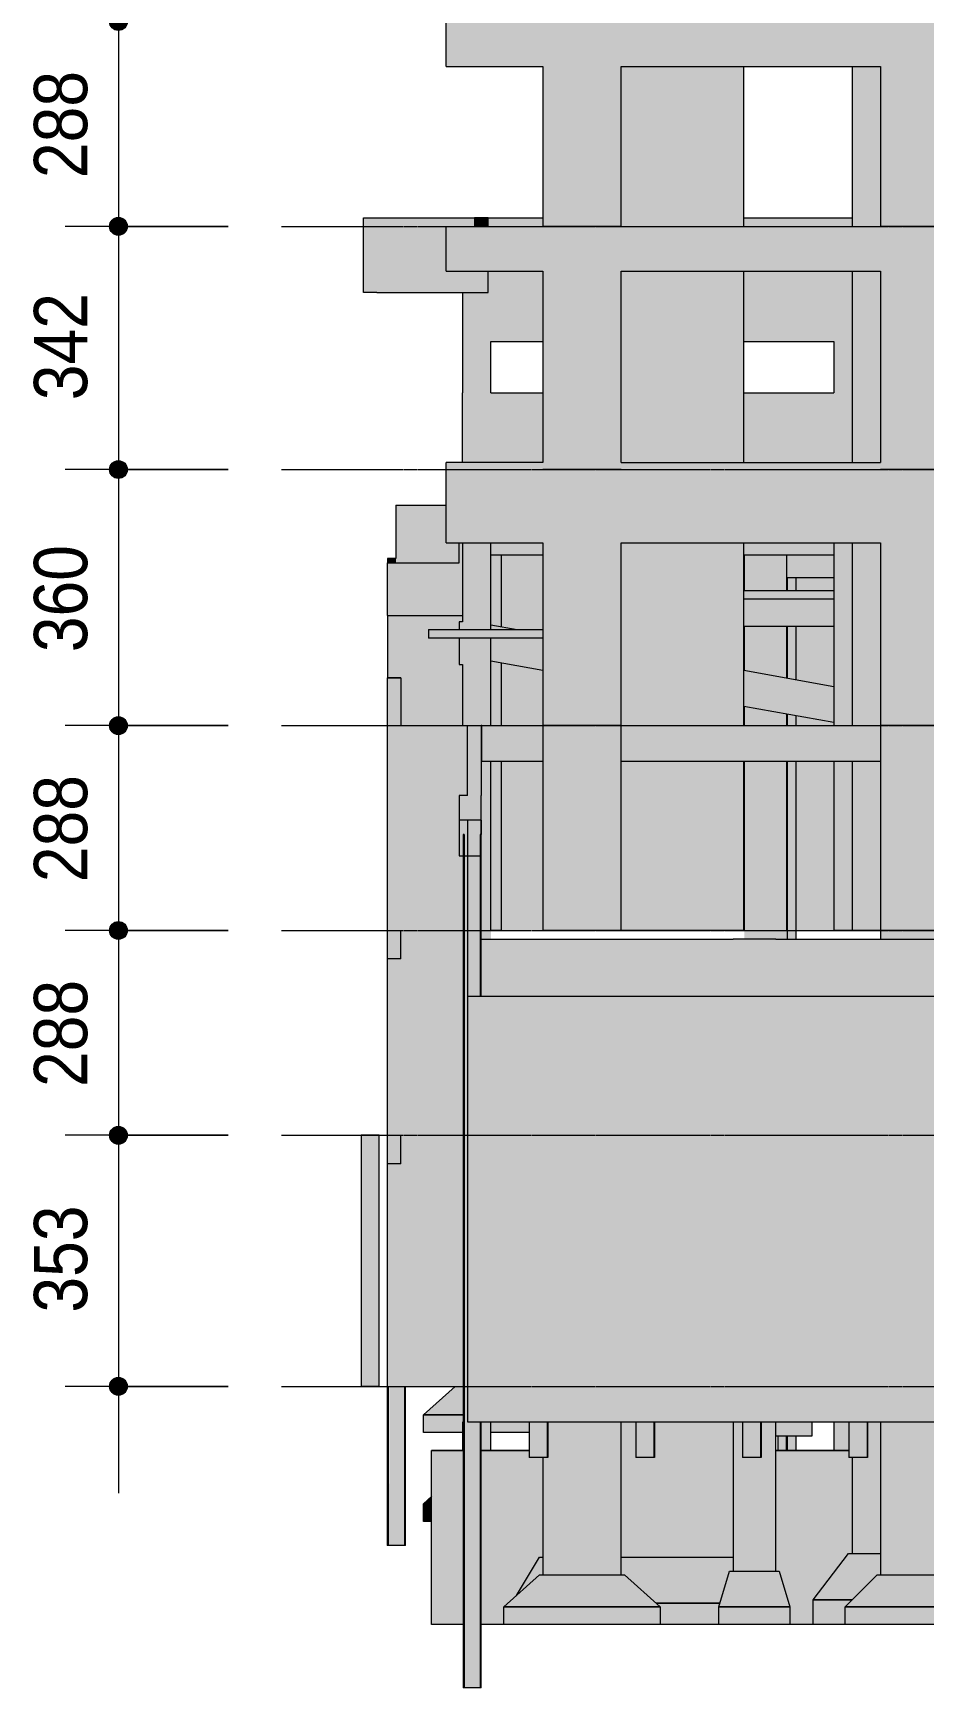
# Model space of a CAD drawing. Header units: centimetres. Extents: x -1968 to 25888, y -1244 to 84208.
# Drawn here: x 12462 to 13715, y 73200 to 75527 of the extents above; entities that cross this region are included whole.
import ezdxf

# ---------------------------------------------------------------- set-up
doc = ezdxf.new("R2010")
doc.units = ezdxf.units.CM
doc.linetypes.add('Centro', pattern=[3.175, 0.635, -0.47625, 1.5875, -0.47625])
for name, color, linetype, lineweight in [('A-ANNO-DIMS', 7, 'Continuous', 9), ('A-ANNO-DIMS-500', 7, 'Continuous', 9), ('A-FLOR', 7, 'Continuous', 18), ('A-FLOR-LEVL', 7, 'Continuous', 9), ('A-WALL', 7, 'Continuous', 9), ('S-BEAM', 7, 'Continuous', 18), ('S-COLS', 7, 'Continuous', 18), ('S-FNDN', 7, 'Continuous', 9)]:
    doc.layers.add(name, color=color, linetype=linetype, lineweight=lineweight)
doc.styles.add('Fira Sans_4', font='', dxfattribs={"width": 0.9, "height": 75})
doc.styles.get('Fira Sans_4').set_extended_font_data('Fira Sans')
doc.dimstyles.new('PED_R80_1_5mm_ACIMA_As_ESQ__R00_7', dxfattribs={"dimscale": 30.48, "dimtxt": 102.298456, "dimasz": 3.28084, "dimexe": 2.46063, "dimexo": 2.46063, "dimgap": 0.492126, "dimtad": 1, "dimdec": 1, "dimrnd": 0.5, "dimdsep": 46, "dimtxsty": 'Fira Sans_4', "dimblk1": 'DOTSMALL', "dimblk2": 'DOTSMALL', "dimsah": 1, "dimcen": 0.09, "dimdle": 4.92126, "dimazin": 0, "dimtfac": 1, "dimtdec": 4, "dimtix": 1, "dimtmove": 0, "dimatfit": 3, "dimfxl": 1, "dimtvp": 1, "dimtolj": 1, "dimtzin": 0, "dimarcsym": 2})

# ---------------------------------------------------------------- blocks, each defined once
blk = doc.blocks.new('PED_SAPATA_RET_R00_2019 - 230 150 130 50 70 25-3038521-CT103 - CORTE ESQ_ TIPO')
at = {"layer": 'S-FNDN', "true_color": 0xc0c0c0}
for points in [[(-1312.7, 73459), (-1312.7, 73469.4), (-1324.3, 73459)], [(-1312.7, 73434), (-1312.7, 73459), (-1324.3, 73459), (-1324.3, 73434)]]:
    blk.add_hatch(color=9, dxfattribs=at).paths.add_polyline_path(points, flags=0)
at = {"layer": 'S-FNDN'}
for p, q in [((-1324.3, 73459), (-1312.7, 73469.4)), ((-1312.7, 73459), (-1324.3, 73459)), ((-1324.3, 73459), (-1312.7, 73459)), ((-1324.3, 73434), (-1324.3, 73459)), ((-1312.7, 73434), (-1324.3, 73434))]:
    blk.add_line(p, q, dxfattribs=at)
blk = doc.blocks.new('Estaca W Gerdau - W250X73-3554955-CT103 - CORTE ESQ_ TIPO')
at = {"layer": 'S-FNDN', "true_color": 0xacb7d2}
for points in [[(-1267.2, 73200), (-1267.2, 74400), (-1268.6, 74400), (-1268.6, 73200)], [(-1267, 73200), (-1265.9, 73200), (-1265.9, 74370), (-1267.2, 74370), (-1267.2, 73200)], [(-1265.9, 73200), (-1245.9, 73200), (-1245.9, 73574), (-1262.3, 73574), (-1262.3, 74370), (-1265.9, 74370), (-1265.9, 73289)], [(-1244.8, 73200), (-1244.7, 73200), (-1245, 73574), (-1245.9, 73574), (-1245.9, 73200), (-1245.3, 73200)]]:
    blk.add_hatch(color=9, dxfattribs=at).paths.add_polyline_path(points, flags=0)
h = blk.add_hatch(color=9, dxfattribs=at)
h.paths.add_polyline_path([(-1244.7, 73200), (-1243.2, 73200), (-1243.2, 73574), (-1244.7, 73574), (-1244.7, 73289)], flags=0)
h.paths.add_polyline_path([(-1243.2, 74172), (-1243.3, 74400), (-1244.7, 74400), (-1244.7, 74172), (-1243.3, 74172)], flags=0)
at = {"layer": 'S-FNDN'}
for p, q in [((-1268.6, 74400), (-1268.6, 73200)), ((-1267.2, 74400), (-1268.6, 74400)), ((-1267.2, 74400), (-1267.2, 73200)), ((-1244.7, 74400), (-1244.7, 74172)), ((-1243.2, 74400), (-1244.7, 74400)), ((-1243.2, 74172), (-1243.2, 74400)), ((-1244.7, 73574), (-1244.7, 73200)), ((-1243.2, 73200), (-1243.2, 73574)), ((-1267.2, 73200), (-1268.6, 73200)), ((-1265.9, 73200), (-1267.2, 73200)), ((-1245.9, 73200), (-1265.9, 73200)), ((-1244.7, 73200), (-1245.9, 73200)), ((-1243.2, 73200), (-1244.7, 73200))]:
    blk.add_line(p, q, dxfattribs=at)
blk = doc.blocks.new('Estaca W Gerdau - W250X73-3889854-CT103 - CORTE ESQ_ TIPO')
at = {"layer": 'S-FNDN', "true_color": 0xacb7d2}
for points in [[(-1375.1, 73400), (-1373.7, 73400), (-1373.7, 73624), (-1374.7, 73624), (-1375.1, 73615.4)], [(-1373.5, 73400), (-1372.4, 73400), (-1372.6, 73624), (-1373.7, 73624), (-1373.7, 73400)], [(-1372.4, 73400), (-1352.4, 73400), (-1352.4, 73624), (-1372.4, 73624)], [(-1352.4, 73400), (-1351.1, 73400), (-1351.4, 73624), (-1352.4, 73624)], [(-1349.7, 73400), (-1349.7, 73624), (-1351.1, 73624), (-1351.1, 73400)]]:
    blk.add_hatch(color=9, dxfattribs=at).paths.add_polyline_path(points, flags=0)
at = {"layer": 'S-FNDN'}
for p, q in [((-1375.1, 74426), (-1375.1, 73400)), ((-1373.7, 73624), (-1373.7, 73400)), ((-1351.1, 73624), (-1351.1, 73400)), ((-1349.7, 73400), (-1349.7, 73624)), ((-1373.7, 73400), (-1375.1, 73400)), ((-1372.4, 73400), (-1373.7, 73400)), ((-1352.4, 73400), (-1372.4, 73400)), ((-1351.1, 73400), (-1352.4, 73400)), ((-1349.7, 73400), (-1351.1, 73400))]:
    blk.add_line(p, q, dxfattribs=at)
blk = doc.blocks.new('Estaca W Gerdau - W250X73-3893006-CT103 - CORTE ESQ_ TIPO')
at = {"layer": 'S-FNDN', "true_color": 0xacb7d2}
h = blk.add_hatch(color=9, dxfattribs=at)
h.paths.add_polyline_path([(-800.6, 73534), (-800.6, 73554), (-826, 73554), (-826, 73534)], flags=0)
h.paths.add_polyline_path([(-800.6, 74253), (-800.6, 74503), (-813.1, 74503), (-813.1, 74253)], flags=0)
h.paths.add_polyline_path([(-800.6, 74553), (-800.6, 74567), (-813.1, 74569.2), (-813.1, 74553)], flags=0)
h.paths.add_polyline_path([(-800.6, 74617.8), (-800.6, 74693), (-813.1, 74693), (-813.1, 74620)], flags=0)
h.paths.add_polyline_path([(-800.6, 74743), (-800.6, 74761), (-813.1, 74761), (-813.1, 74743), (-800.6, 74743)], flags=0)
at = {"layer": 'S-FNDN'}
for p, q in [((-812.9, 74761), (-812.9, 74743)), ((-800.6, 74761), (-800.6, 74743)), ((-812.9, 74693), (-812.9, 74620)), ((-800.6, 74693), (-800.6, 74617.8)), ((-812.9, 74569.2), (-812.9, 74553)), ((-800.6, 74567), (-800.6, 74553)), ((-812.9, 74503), (-812.9, 74253)), ((-800.6, 74503), (-800.6, 74253)), ((-826, 73554), (-826, 73533.9)), ((-813.7, 73533.9), (-813.7, 73554)), ((-812.9, 73554), (-812.9, 73533.9)), ((-800.6, 73554), (-800.6, 73533.9))]:
    blk.add_line(p, q, dxfattribs=at)
blk = doc.blocks.new('Estaca W Gerdau - W250X73-V12-CT103 - CORTE ESQ_ TIPO')
at = {"layer": 'S-FNDN', "true_color": 0xacb7d2}
for points in [[(-100.8, 73524), (-100.8, 73574), (-126.2, 73574), (-126.2, 73524)], [(-100.8, 73524), (-99.9, 73524), (-99.9, 73574), (-100.8, 73574), (-100.8, 73564)], [(-100.8, 73524), (-100.8, 73524), (-100.8, 73564)], [(-99.9, 73524), (-99.9, 73524), (-99.9, 73564)]]:
    blk.add_hatch(color=9, dxfattribs=at).paths.add_polyline_path(points, flags=0)
at = {"layer": 'S-FNDN'}
for p, q in [((-126.2, 73574), (-126.2, 73524)), ((-100.8, 73574), (-100.8, 73524)), ((-100.8, 73574), (-100.8, 73524)), ((-99.9, 73574), (-99.9, 73524)), ((-99.9, 73524), (-99.9, 73574)), ((-100.8, 73524), (-126.2, 73524)), ((-99.9, 73524), (-100.8, 73524)), ((-100.8, 73524), (-100.8, 73524)), ((-99.9, 73524), (-99.9, 73524))]:
    blk.add_line(p, q, dxfattribs=at)
blk = doc.blocks.new('Estaca W Gerdau - W250X73-V15-CT103 - CORTE ESQ_ TIPO')
at = {"layer": 'S-FNDN', "true_color": 0xacb7d2}
for points in [[(-875.7, 73524), (-850.3, 73524), (-850.3, 73574), (-875.7, 73574), (-875.7, 73533.9)], [(-849.4, 73524), (-849.4, 73574), (-850.3, 73574), (-850.3, 73524)], [(-849.4, 73524), (-849.4, 73524), (-849.4, 73533.9)]]:
    blk.add_hatch(color=9, dxfattribs=at).paths.add_polyline_path(points, flags=0)
at = {"layer": 'S-FNDN'}
for p, q in [((-875.7, 73574), (-875.7, 73524)), ((-850.3, 73574), (-850.3, 73524)), ((-850.3, 73574), (-850.3, 73524)), ((-849.4, 73574), (-849.4, 73524)), ((-849.4, 73524), (-849.4, 73574)), ((-850.3, 73524), (-875.7, 73524)), ((-849.4, 73524), (-850.3, 73524)), ((-850.3, 73524), (-850.3, 73524)), ((-849.4, 73524), (-849.4, 73524))]:
    blk.add_line(p, q, dxfattribs=at)
blk = doc.blocks.new('DIMBLOCK443-CT103 - CORTE ESQ_ TIPO')
at = {"layer": 'A-ANNO-DIMS-500', "true_color": 0x000032}
h = blk.add_hatch(color=178, dxfattribs=at)
edge = h.paths.add_edge_path(flags=0)
edge.add_arc((12582.5, 75543), 12.5, 0, 360)
h = blk.add_hatch(color=178, dxfattribs=at)
edge = h.paths.add_edge_path(flags=0)
edge.add_arc((12582.5, 75255), 12.5, 0, 360)
at = {"layer": 'A-ANNO-DIMS-500', "color": 178, "true_color": 0x000032}
for p, q in [((12736.8, 75543), (12507.5, 75543)), ((12582.5, 75543), (12582.5, 75255)), ((12582.5, 75543), (12736.8, 75543)), ((12736.8, 75255), (12507.5, 75255)), ((12582.5, 75255), (12736.8, 75255))]:
    blk.add_line(p, q, dxfattribs=at)
for centre in [(12582.5, 75543), (12582.5, 75255)]:
    blk.add_circle(centre, 12.5, dxfattribs=at)
at = {"layer": 'A-ANNO-DIMS-500', "color": 0, "insert": (12463.6, 75322.9), "char_height": 75, "width": 182.563, "attachment_point": 1, "rotation": 90, "line_spacing_factor": 1.049215, "style": 'Fira Sans_4'}
blk.add_mtext('288', dxfattribs=at)
blk = doc.blocks.new('_DotSmall')
at = {"color": 0, "linetype": 'ByBlock', "const_width": 0.5}
blk.add_lwpolyline([(-0.0625, 0, 1), (0.0625, 0, 1)], format="xyb", close=True, dxfattribs=at)
blk = doc.blocks.new('DIMBLOCK444-CT103 - CORTE ESQ_ TIPO')
at = {"layer": 'A-ANNO-DIMS-500', "true_color": 0x000032}
h = blk.add_hatch(color=178, dxfattribs=at)
edge = h.paths.add_edge_path(flags=0)
edge.add_arc((12582.5, 75255), 12.5, 0, 360)
h = blk.add_hatch(color=178, dxfattribs=at)
edge = h.paths.add_edge_path(flags=0)
edge.add_arc((12582.5, 74913), 12.5, 0, 360)
at = {"layer": 'A-ANNO-DIMS-500', "color": 178, "true_color": 0x000032}
for p, q in [((12736.8, 75255), (12507.5, 75255)), ((12582.5, 75255), (12582.5, 74913)), ((12582.5, 75255), (12736.8, 75255)), ((12736.8, 74913), (12507.5, 74913)), ((12582.5, 74913), (12736.8, 74913))]:
    blk.add_line(p, q, dxfattribs=at)
for centre in [(12582.5, 75255), (12582.5, 74913)]:
    blk.add_circle(centre, 12.5, dxfattribs=at)
at = {"layer": 'A-ANNO-DIMS-500', "color": 0, "insert": (12463.6, 75010.6), "char_height": 75, "width": 176.268, "attachment_point": 1, "rotation": 90, "line_spacing_factor": 1.049215, "style": 'Fira Sans_4'}
blk.add_mtext('342', dxfattribs=at)
blk = doc.blocks.new('DIMBLOCK445-CT103 - CORTE ESQ_ TIPO')
at = {"layer": 'A-ANNO-DIMS-500', "true_color": 0x000032}
h = blk.add_hatch(color=178, dxfattribs=at)
edge = h.paths.add_edge_path(flags=0)
edge.add_arc((12582.5, 74913), 12.5, 0, 360)
h = blk.add_hatch(color=178, dxfattribs=at)
edge = h.paths.add_edge_path(flags=0)
edge.add_arc((12582.5, 74553), 12.5, 0, 360)
at = {"layer": 'A-ANNO-DIMS-500', "color": 178, "true_color": 0x000032}
for p, q in [((12736.8, 74913), (12507.5, 74913)), ((12582.5, 74913), (12582.5, 74553)), ((12582.5, 74913), (12736.8, 74913)), ((12736.8, 74553), (12507.5, 74553)), ((12582.5, 74553), (12736.8, 74553))]:
    blk.add_line(p, q, dxfattribs=at)
for centre in [(12582.5, 74913), (12582.5, 74553)]:
    blk.add_circle(centre, 12.5, dxfattribs=at)
at = {"layer": 'A-ANNO-DIMS-500', "color": 0, "insert": (12463.6, 74656.3), "char_height": 75, "width": 184.137, "attachment_point": 1, "rotation": 90, "line_spacing_factor": 1.049215, "style": 'Fira Sans_4'}
blk.add_mtext('360', dxfattribs=at)
blk = doc.blocks.new('DIMBLOCK446-CT103 - CORTE ESQ_ TIPO')
at = {"layer": 'A-ANNO-DIMS-500', "true_color": 0x000032}
h = blk.add_hatch(color=178, dxfattribs=at)
edge = h.paths.add_edge_path(flags=0)
edge.add_arc((12582.5, 74553), 12.5, 0, 360)
h = blk.add_hatch(color=178, dxfattribs=at)
edge = h.paths.add_edge_path(flags=0)
edge.add_arc((12582.5, 74265), 12.5, 0, 360)
at = {"layer": 'A-ANNO-DIMS-500', "color": 178, "true_color": 0x000032}
for p, q in [((12736.8, 74553), (12507.5, 74553)), ((12582.5, 74553), (12582.5, 74265)), ((12582.5, 74553), (12736.8, 74553)), ((12736.8, 74265), (12507.5, 74265)), ((12582.5, 74265), (12736.8, 74265))]:
    blk.add_line(p, q, dxfattribs=at)
for centre in [(12582.5, 74553), (12582.5, 74265)]:
    blk.add_circle(centre, 12.5, dxfattribs=at)
at = {"layer": 'A-ANNO-DIMS-500', "color": 0, "insert": (12463.6, 74332.9), "char_height": 75, "width": 182.563, "attachment_point": 1, "rotation": 90, "line_spacing_factor": 1.049215, "style": 'Fira Sans_4'}
blk.add_mtext('288', dxfattribs=at)
blk = doc.blocks.new('DIMBLOCK447-CT103 - CORTE ESQ_ TIPO')
at = {"layer": 'A-ANNO-DIMS-500', "true_color": 0x000032}
h = blk.add_hatch(color=178, dxfattribs=at)
edge = h.paths.add_edge_path(flags=0)
edge.add_arc((12582.5, 74265), 12.5, 0, 360)
h = blk.add_hatch(color=178, dxfattribs=at)
edge = h.paths.add_edge_path(flags=0)
edge.add_arc((12582.5, 73977), 12.5, 0, 360)
at = {"layer": 'A-ANNO-DIMS-500', "color": 178, "true_color": 0x000032}
for p, q in [((12736.8, 74265), (12507.5, 74265)), ((12582.5, 74265), (12582.5, 73977)), ((12582.5, 74265), (12736.8, 74265)), ((12736.8, 73977), (12507.5, 73977)), ((12582.5, 73977), (12736.8, 73977))]:
    blk.add_line(p, q, dxfattribs=at)
for centre in [(12582.5, 74265), (12582.5, 73977)]:
    blk.add_circle(centre, 12.5, dxfattribs=at)
at = {"layer": 'A-ANNO-DIMS-500', "color": 0, "insert": (12463.6, 74044.9), "char_height": 75, "width": 182.563, "attachment_point": 1, "rotation": 90, "line_spacing_factor": 1.049215, "style": 'Fira Sans_4'}
blk.add_mtext('288', dxfattribs=at)
blk = doc.blocks.new('DIMBLOCK448-CT103 - CORTE ESQ_ TIPO')
at = {"layer": 'A-ANNO-DIMS-500', "true_color": 0x000032}
h = blk.add_hatch(color=178, dxfattribs=at)
edge = h.paths.add_edge_path(flags=0)
edge.add_arc((12582.5, 73977), 12.5, 0, 360)
h = blk.add_hatch(color=178, dxfattribs=at)
edge = h.paths.add_edge_path(flags=0)
edge.add_arc((12582.5, 73624), 12.5, 0, 360)
at = {"layer": 'A-ANNO-DIMS-500', "color": 178, "true_color": 0x000032}
for p, q in [((12736.8, 73977), (12507.5, 73977)), ((12582.5, 73977), (12582.5, 73474)), ((12582.5, 73977), (12736.8, 73977)), ((12736.8, 73624), (12507.5, 73624)), ((12582.5, 73624), (12736.8, 73624))]:
    blk.add_line(p, q, dxfattribs=at)
for centre in [(12582.5, 73977), (12582.5, 73624)]:
    blk.add_circle(centre, 12.5, dxfattribs=at)
at = {"layer": 'A-ANNO-DIMS-500', "color": 0, "insert": (12463.6, 73727.7), "char_height": 75, "width": 174.694, "attachment_point": 1, "rotation": 90, "line_spacing_factor": 1.049215, "style": 'Fira Sans_4'}
blk.add_mtext('353', dxfattribs=at)

msp = doc.modelspace()

# ---------------------------------------------------------------- hatches: boundary and pattern name
at = {"layer": 'A-FLOR', "true_color": 0xc0c0c0}
for points in [[(13462.05, 74731), (13588.55, 74731), (13588.55, 74743), (13462.05, 74743), (13462.05, 74733.33)], [(13179.55, 74676), (13179.55, 74688), (13018.55, 74688), (13018.55, 74676), (13106.55, 74676)]]:
    msp.add_hatch(color=9, dxfattribs=at).paths.add_polyline_path(points, flags=0)
at = {"layer": 'A-WALL', "true_color": 0xc0c0c0}
h = msp.add_hatch(color=9, dxfattribs=at)
h.paths.add_polyline_path([(13179.55, 74265), (13179.55, 74503), (13121.55, 74503), (13121.55, 74265)], flags=0)
h.paths.add_polyline_path([(13121.55, 74553), (13179.55, 74553), (13179.55, 74630.75), (13121.55, 74641.15), (13121.55, 74588.97)], flags=0)
h.paths.add_polyline_path([(13179.55, 74688), (13179.55, 74793), (13121.55, 74793), (13121.55, 74691.95), (13143.56, 74688)], flags=0)
h = msp.add_hatch(color=9, dxfattribs=at)
h.paths.add_polyline_path([(13462.65, 74265), (13462.65, 74503), (13462.05, 74503), (13462.05, 74265)], flags=0)
h.paths.add_polyline_path([(13565.39, 74265), (13588.55, 74265), (13588.55, 74503), (13535.22, 74503), (13535.22, 74265)], flags=0)
h.paths.add_polyline_path([(13782.05, 74265), (13782.05, 74266.5), (13809.82, 74272.06), (13809.82, 74503), (13774.55, 74503), (13774.55, 74265)], flags=0)
h.paths.add_polyline_path([(13835.22, 74277.14), (13874.55, 74285), (13874.55, 74503), (13835.22, 74503), (13835.22, 74286.5)], flags=0)
h.paths.add_polyline_path([(13588.55, 74553), (13588.55, 74557.42), (13535.22, 74566.98), (13535.22, 74553), (13565.39, 74553)], flags=0)
h.paths.add_polyline_path([(13462.05, 74553), (13462.65, 74553), (13462.65, 74579.99), (13462.05, 74580.1), (13462.05, 74553.51)], flags=0)
h.paths.add_polyline_path([(13874.55, 74556.93), (13874.55, 74761), (13835.22, 74761), (13835.22, 74563.99), (13847.68, 74561.75)], flags=0)
h.paths.add_polyline_path([(13809.82, 74568.54), (13809.82, 74761), (13774.55, 74761), (13774.55, 74574.86)], flags=0)
h.paths.add_polyline_path([(13588.55, 74608.21), (13588.55, 74693), (13535.22, 74693), (13535.22, 74617.78), (13565.39, 74612.37)], flags=0)
h.paths.add_polyline_path([(13462.65, 74630.79), (13462.65, 74693), (13462.05, 74693), (13462.05, 74630.9)], flags=0)
h.paths.add_polyline_path([(13462.65, 74743), (13462.65, 74761), (13462.05, 74761), (13462.05, 74743)], flags=0)
h.paths.add_polyline_path([(13588.55, 74743), (13588.55, 74761), (13535.22, 74761), (13535.8, 74743), (13565.39, 74743)], flags=0)
for points in [[(12979.87, 74553), (12979.87, 74620), (12960.87, 74620), (12960.87, 74553)], [(12963.36, 73624), (12979.87, 73624), (12979.87, 74455), (12960.87, 74455), (12961.12, 73624)], [(13000.83, 73624), (13067.16, 73624), (13067.16, 74370), (13061.6, 74370), (13061.6, 74455), (12979.87, 74455), (12979.87, 73624)], [(13073.55, 74172), (13091.14, 74172), (13091.14, 74400), (13092.55, 74400), (13092.55, 74420), (13073.55, 74420), (13073.55, 74287.02)], [(13073.55, 73624), (13749.81, 73624), (13749.81, 73977), (13774.81, 73977), (13774.81, 73624), (14377.29, 73624), (14377.29, 74172), (13073.55, 74172), (13073.55, 73734.01)]]:
    msp.add_hatch(color=9, dxfattribs=at).paths.add_polyline_path(points, flags=0)
at = {"layer": 'S-BEAM', "true_color": 0xc0c0c0}
for points in [[(13179.55, 75480.01), (13179.55, 75543.01), (13043.55, 75543.01), (13043.55, 75480.01)], [(13289.55, 75480.01), (13654.55, 75480.01), (13654.55, 75543.01), (13289.55, 75543.01)], [(12946.01, 75162.01), (12946.01, 75267), (12927.01, 75267), (12927.01, 75162.01)], [(12946.01, 75162.01), (13102.55, 75162.01), (13102.55, 75192), (13043.55, 75192), (13043.55, 75255.01), (13083.55, 75255.01), (13083.55, 75267), (12946.01, 75267), (12946.01, 75208.69)], [(13106.55, 75192), (13179.55, 75192), (13179.55, 75255.01), (13043.55, 75255.01), (13043.55, 75192)], [(13083.55, 75255.01), (13102.55, 75255.01), (13102.55, 75267), (13083.55, 75267)], [(13289.55, 75192), (13654.55, 75192), (13654.55, 75255.01), (13289.55, 75255.01), (13289.55, 75208.69)], [(13106.55, 74810), (13179.55, 74810), (13179.55, 74923), (13043.55, 74923), (13043.55, 74810)], [(13289.55, 74810), (13654.55, 74810), (13654.55, 74923), (13289.55, 74923), (13289.55, 74840.02)], [(12978.14, 74782), (13061.55, 74782), (13061.55, 74810), (13043.55, 74810), (13043.55, 74863), (12972.87, 74863), (12972.87, 74782)], [(13179.55, 74793), (13179.23, 74810), (13106.55, 74810), (13106.55, 74793)], [(13462.05, 74793), (13588.55, 74793), (13588.55, 74810), (13462.05, 74810)], [(12972.87, 74782), (12972.87, 74788), (12960.87, 74788), (12960.87, 74782), (12971.92, 74782)], [(12979.87, 74708), (13061.55, 74708), (13061.55, 74782), (12960.87, 74782), (12960.87, 74708), (12975.07, 74708)], [(13536.96, 74693), (13588.55, 74693), (13588.55, 74731), (13462.05, 74731), (13462.05, 74693), (13471.3, 74693)], [(12979.87, 74553), (13066.55, 74553), (13066.55, 74639), (13061.55, 74639), (13061.55, 74676), (13018.55, 74676), (13018.55, 74688), (13061.55, 74688), (13061.55, 74699), (13066.55, 74699), (13066.55, 74708), (12960.87, 74708), (12960.87, 74620), (12979.87, 74620)], [(13588.55, 74557.42), (13588.55, 74608.21), (13462.05, 74630.9), (13462.05, 74580.1), (13565.39, 74561.57)], [(12979.87, 74455), (12979.87, 74553), (12960.87, 74553), (12960.87, 74455), (12963.36, 74455)], [(13061.6, 74455), (13073.55, 74455), (13073.55, 74553), (12979.87, 74553), (12979.87, 74455), (13000.83, 74455)], [(13089.87, 74455), (13092.55, 74455), (13092.55, 74553), (13073.55, 74553), (13073.55, 74455)], [(13171.82, 74503), (13179.55, 74503), (13179.55, 74553), (13093.82, 74553), (13093.82, 74503), (13106.55, 74503)], [(13614.55, 74503), (13654.55, 74503), (13654.55, 74553), (13289.55, 74553), (13289.55, 74503), (13581.21, 74503)], [(13069.85, 74420), (13092.6, 74420), (13092.08, 74455), (13061.6, 74455), (13061.6, 74420), (13068.58, 74420)], [(13189.02, 74172), (13447.05, 74172), (13447.05, 74253), (13092.6, 74253), (13092.6, 74172), (13179.55, 74172)], [(13847.68, 74172), (13928.55, 74172), (13928.55, 74253), (13507.05, 74253), (13507.05, 74172), (13774.55, 74172)], [(14318.14, 73574), (14376.77, 73574), (14376.77, 73624), (13073.55, 73624), (13073.55, 73574), (14129.96, 73574)]]:
    msp.add_hatch(color=9, dxfattribs=at).paths.add_polyline_path(points, flags=0)
h = msp.add_hatch(color=9, dxfattribs=at)
h.paths.add_polyline_path([(13614.55, 75255.01), (13614.55, 75267), (13462.05, 75267), (13462.05, 75255.01), (13601.32, 75255.01)], flags=0)
h.paths.add_polyline_path([(13179.55, 75255.01), (13179.55, 75267), (13102.55, 75267), (13102.55, 75255.01), (13111.52, 75255.01)], flags=0)
h = msp.add_hatch(color=9, dxfattribs=at)
h.paths.add_polyline_path([(13588.55, 75093.01), (13588.55, 75192), (13462.05, 75192), (13462.05, 75093.01), (13565.39, 75093.01)], flags=0)
h.paths.add_polyline_path([(13106.55, 75093.01), (13179.55, 75093.01), (13179.55, 75192), (13106.55, 75192)], flags=0)
h = msp.add_hatch(color=9, dxfattribs=at)
h.paths.add_polyline_path([(14042.77, 74923), (14085.55, 74923), (14085.55, 75021), (13947.55, 75021), (13947.55, 74923), (14035.86, 74923)], flags=0)
h.paths.add_polyline_path([(13070.25, 74923), (13179.55, 74923), (13179.55, 75021), (13066.55, 75021), (13066.55, 74923)], flags=0)
h.paths.add_polyline_path([(13533.3, 74923), (13614.55, 74923), (13614.55, 75021), (13462.05, 75021), (13462.05, 74923), (13532.78, 74923)], flags=0)
h.paths.add_polyline_path([(13922.55, 74923), (13922.55, 75021), (13774.55, 75021), (13774.55, 74923), (13847.68, 74923)], flags=0)
h = msp.add_hatch(color=9, dxfattribs=at)
h.paths.add_polyline_path([(13835.22, 74761), (13874.55, 74761), (13874.55, 74793), (13774.55, 74793), (13774.55, 74761), (13823.78, 74761)], flags=0)
h.paths.add_polyline_path([(13462.05, 74761), (13462.65, 74761), (13462.65, 74793), (13462.05, 74793), (13462.05, 74783)], flags=0)
h.paths.add_polyline_path([(13522.65, 74761), (13588.55, 74761), (13588.55, 74793), (13522.65, 74793), (13522.65, 74781)], flags=0)
h = msp.add_hatch(color=9, dxfattribs=at)
h.paths.add_polyline_path([(13066.55, 74639), (13066.55, 74676), (13061.55, 74676), (13061.55, 74639)], flags=0)
h.paths.add_polyline_path([(13066.55, 74688), (13066.55, 74699), (13061.55, 74699), (13061.55, 74688)], flags=0)
h = msp.add_hatch(color=9, dxfattribs=at)
h.paths.add_polyline_path([(13179.55, 74630.75), (13179.55, 74676), (13106.55, 74676), (13106.55, 74643.84), (13133.52, 74639)], flags=0)
h.paths.add_polyline_path([(13106.55, 74688), (13143.56, 74688), (13106.55, 74694.64)], flags=0)
h = msp.add_hatch(color=9, dxfattribs=at)
h.paths.add_polyline_path([(13069.85, 74370), (13073.55, 74370), (13073.55, 74420), (13061.6, 74420), (13061.6, 74370), (13067.16, 74370), (13067.16, 74400), (13068.58, 74400), (13068.58, 74370)], flags=0)
h.paths.add_polyline_path([(13092.56, 74370), (13092.6, 74370), (13092.56, 74400)], flags=0)
at = {"layer": 'S-COLS', "true_color": 0xc0c0c0}
for points in [[(13179.55, 75255.01), (13289.55, 75255.01), (13289.55, 75543.01), (13179.55, 75543.01), (13179.55, 75480.01)], [(13774.55, 75255.01), (13774.55, 75543.01), (13654.55, 75543.01), (13654.55, 75255.01), (13753.58, 75255.01)], [(13462.05, 75255.01), (13462.05, 75480.01), (13289.55, 75480.01), (13289.55, 75255.01)], [(13654.55, 75255.01), (13654.55, 75480.01), (13614.55, 75480.01), (13614.55, 75255.01)], [(13179.55, 74913), (13289.55, 74913), (13289.55, 75255.01), (13179.55, 75255.01), (13179.55, 74913.87)], [(13774.55, 74913), (13774.55, 75255.01), (13654.55, 75255.01), (13654.55, 74913), (13755.55, 74913)], [(13066.55, 75021), (13106.55, 75021), (13106.55, 75192), (13102.55, 75192), (13102.55, 75162.01), (13066.55, 75162.01), (13066.55, 75024.36)], [(13451.92, 74923), (13462.05, 74923), (13462.05, 75192), (13289.55, 75192), (13289.55, 74923), (13377.21, 74923)], [(13588.55, 75021), (13614.55, 75021), (13614.55, 75192), (13588.55, 75192), (13588.55, 75024.36)], [(13614.55, 74923), (13654.55, 74923), (13654.55, 75192), (13614.55, 75192), (13614.55, 74926.33)], [(13289.55, 74553), (13289.55, 74913), (13179.55, 74913), (13179.55, 74553), (13219.92, 74553)], [(13753.58, 74553), (13774.55, 74553), (13774.55, 74913), (13654.55, 74913), (13654.55, 74553)], [(13462.05, 74553), (13462.05, 74810), (13289.55, 74810), (13289.55, 74553), (13377.21, 74553)], [(13614.55, 74553), (13614.55, 74810), (13588.55, 74810), (13588.55, 74553)], [(13654.55, 74553), (13654.55, 74810), (13614.55, 74810), (13614.55, 74553)], [(13092.6, 74203), (13092.6, 74253), (13106.55, 74253), (13106.55, 74503), (13093.82, 74503), (13093.82, 74553), (13092.55, 74553), (13092.56, 74203)], [(13289.55, 74265), (13289.55, 74553), (13179.55, 74553), (13179.55, 74265), (13189.02, 74265)], [(13753.58, 74265), (13774.55, 74265), (13774.55, 74553), (13654.55, 74553), (13654.55, 74265)], [(13121.55, 74265), (13121.55, 74503), (13106.55, 74503), (13106.55, 74265)], [(13377.21, 74265), (13462.05, 74265), (13462.05, 74503), (13289.55, 74503), (13289.55, 74265)], [(13522.65, 74253), (13522.65, 74503), (13462.65, 74503), (13462.65, 74253), (13509.82, 74253)], [(13588.55, 74265), (13614.55, 74265), (13614.55, 74503), (13588.55, 74503), (13588.55, 74471.35)], [(13614.55, 74265), (13654.55, 74265), (13654.55, 74503), (13614.55, 74503), (13614.55, 74269)], [(12949.05, 73624), (12949.05, 73977), (12924.05, 73977), (12924.05, 73624)], [(13179.55, 73359), (13289.55, 73359), (13289.55, 73574), (13186.65, 73574), (13186.59, 73524), (13179.55, 73524), (13179.55, 73365.34)], [(13336.51, 73384), (13447.05, 73384), (13447.05, 73574), (13336.51, 73574), (13336.46, 73524), (13310.18, 73524), (13310.18, 73574), (13289.55, 73574), (13289.55, 73384), (13336.46, 73384)], [(13610, 73534), (13610, 73574), (13588.55, 73574), (13588.55, 73534)], [(13622.52, 73389), (13654.55, 73389), (13654.55, 73574), (13636.33, 73574), (13636.28, 73524), (13614.55, 73524), (13614.55, 73389), (13621.89, 73389)]]:
    msp.add_hatch(color=9, dxfattribs=at).paths.add_polyline_path(points, flags=0)
h = msp.add_hatch(color=9, dxfattribs=at)
h.paths.add_polyline_path([(13121.55, 74553), (13121.55, 74641.15), (13106.55, 74643.84), (13106.55, 74553)], flags=0)
h.paths.add_polyline_path([(13121.55, 74691.95), (13121.55, 74793), (13106.55, 74793), (13106.55, 74694.64)], flags=0)
h.paths.add_polyline_path([(13064.08, 74708), (13066.55, 74708), (13066.55, 74810), (13061.55, 74810), (13061.55, 74708)], flags=0)
h = msp.add_hatch(color=9, dxfattribs=at)
h.paths.add_polyline_path([(13092.55, 74553), (13106.55, 74553), (13106.55, 74676), (13066.55, 74676), (13066.55, 74553), (13087.87, 74553)], flags=0)
h.paths.add_polyline_path([(13106.55, 74688), (13106.55, 74810), (13066.55, 74810), (13066.55, 74688), (13069.56, 74688)], flags=0)
h = msp.add_hatch(color=9, dxfattribs=at)
h.paths.add_polyline_path([(13462.65, 74553), (13522.65, 74553), (13522.65, 74569.23), (13462.65, 74579.99), (13462.65, 74555.33)], flags=0)
h.paths.add_polyline_path([(13522.65, 74620.03), (13522.65, 74693), (13462.65, 74693), (13462.65, 74630.79), (13504.31, 74623.32)], flags=0)
h.paths.add_polyline_path([(13473.09, 74743), (13522.65, 74743), (13522.65, 74793), (13462.65, 74793), (13462.65, 74743), (13471.3, 74743)], flags=0)
h = msp.add_hatch(color=9, dxfattribs=at)
h.paths.add_polyline_path([(13505.8, 73364), (13507.05, 73364), (13507.05, 73574), (13486.44, 73574), (13486.38, 73524), (13460.11, 73524), (13460.11, 73574), (13447.05, 73574), (13447.05, 73364), (13478.97, 73364)], flags=0)
h.paths.add_polyline_path([(13447.05, 74172), (13507.05, 74172), (13507.05, 74253), (13447.05, 74253), (13447.05, 74203)], flags=0)
h = msp.add_hatch(color=9, dxfattribs=at)
h.paths.add_polyline_path([(13683.05, 73359), (13774.55, 73359), (13774.06, 73524), (13759.9, 73524), (13759.9, 73574), (13654.55, 73574), (13654.55, 73359)], flags=0)
h.paths.add_polyline_path([(13753.58, 74253), (13774.55, 74253), (13774.55, 74265), (13654.55, 74265), (13654.55, 74253), (13677.77, 74253)], flags=0)
h = msp.add_hatch(color=9, dxfattribs=at)
h.paths.add_polyline_path([(13067.16, 73534), (13067.16, 73624), (13066.55, 73624), (13066.55, 73534)], flags=0)
h.paths.add_polyline_path([(13092.56, 73534), (13106.55, 73534), (13106.55, 73574), (13092.56, 73574), (13092.56, 73545.95)], flags=0)
at = {"layer": 'S-FNDN', "true_color": 0xc0c0c0}
for points in [[(13066.55, 73584), (13066.55, 73624), (13055.99, 73624), (13011.55, 73584), (13061.83, 73584)], [(13509.82, 73554), (13557.65, 73554), (13557.65, 73574), (13507.05, 73574), (13507.05, 73554)], [(13527.05, 73314), (13512.05, 73364), (13442.05, 73364), (13427.05, 73314), (13505.8, 73314)], [(13124.55, 73314), (13344.55, 73314), (13294.55, 73359), (13174.55, 73359), (13135.8, 73324.13)], [(13604.55, 73314), (13824.55, 73314), (13779.55, 73359), (13649.55, 73359), (13614.55, 73324)], [(13427.05, 73289), (13427.05, 73314), (13428.55, 73319), (13338.99, 73319), (13344.55, 73314), (13344.55, 73289)], [(13179.55, 73289), (13344.55, 73289), (13344.55, 73314), (13124.55, 73314), (13124.55, 73289), (13135.8, 73289)], [(13427.05, 73289), (13527.05, 73289), (13527.05, 73314), (13427.05, 73314)], [(13683.05, 73289), (13824.55, 73289), (13824.55, 73314), (13604.55, 73314), (13604.55, 73289), (13654.55, 73289)]]:
    msp.add_hatch(color=9, dxfattribs=at).paths.add_polyline_path(points, flags=0)
h = msp.add_hatch(color=9, dxfattribs=at)
h.paths.add_polyline_path([(13106.55, 73559), (13160.32, 73559), (13160.32, 73574), (13106.55, 73574)], flags=0)
h.paths.add_polyline_path([(13011.55, 73559), (13066.55, 73559), (13066.55, 73584), (13011.55, 73584), (13011.55, 73574)], flags=0)
h = msp.add_hatch(color=9, dxfattribs=at)
h.paths.add_polyline_path([(13023.05, 73289), (13067.16, 73289), (13067.16, 73533.9), (13023.05, 73533.9), (13023.05, 73365.34)], flags=0)
h.paths.add_polyline_path([(13559.55, 73289), (13559.55, 73324), (13610, 73389), (13614.55, 73389), (13614.55, 73524), (13610, 73524), (13610, 73533.9), (13507.05, 73533.9), (13507.05, 73364), (13512.05, 73364), (13527.05, 73314), (13527.05, 73289)], flags=0)
h.paths.add_polyline_path([(13124.55, 73289), (13124.55, 73314), (13142.39, 73330.06), (13175.07, 73384), (13179.55, 73384), (13179.55, 73524), (13160.32, 73524), (13160.32, 73533.9), (13092.56, 73533.9), (13092.56, 73289)], flags=0)
h = msp.add_hatch(color=9, dxfattribs=at)
h.paths.add_polyline_path([(13610, 73533.9), (13610, 73534), (13588.55, 73533.9)], flags=0)
h.paths.add_polyline_path([(13160.32, 73533.9), (13160.32, 73534), (13106.55, 73533.9)], flags=0)
h = msp.add_hatch(color=9, dxfattribs=at)
h.paths.add_polyline_path([(13604.55, 73324), (13614.55, 73324), (13649.55, 73359), (13654.55, 73359), (13654.55, 73389), (13609.55, 73389), (13559.55, 73324), (13565.39, 73324)], flags=0)
h.paths.add_polyline_path([(13829.55, 73324), (13779.55, 73389), (13774.55, 73389), (13774.55, 73359), (13779.55, 73359), (13814.55, 73324), (13824.55, 73324)], flags=0)
h = msp.add_hatch(color=9, dxfattribs=at)
h.paths.add_polyline_path([(13338.99, 73319), (13428.55, 73319), (13442.05, 73364), (13447.05, 73364), (13447.05, 73384), (13289.55, 73384), (13289.55, 73359), (13294.55, 73359)], flags=0)
h.paths.add_polyline_path([(13142.39, 73330.06), (13174.55, 73359), (13179.55, 73359), (13179.55, 73384), (13174.55, 73384), (13159.64, 73359)], flags=0)
h = msp.add_hatch(color=9, dxfattribs=at)
h.paths.add_polyline_path([(13604.55, 73289), (13604.55, 73314), (13614.55, 73324), (13559.55, 73324), (13559.55, 73289), (13565.39, 73289)], flags=0)
h.paths.add_polyline_path([(13829.55, 73289), (13829.55, 73324), (13814.55, 73324), (13824.55, 73314), (13824.55, 73289)], flags=0)

# ---------------------------------------------------------------- linework, layer by layer
at = {"layer": 'A-FLOR', "lineweight": 9}
for p, q in [((13462.05, 74743), (13588.55, 74743)), ((13588.55, 74731), (13462.05, 74731)), ((13018.55, 74688), (13179.55, 74688)), ((13018.55, 74688), (13018.55, 74676)), ((13179.55, 74676), (13018.55, 74676))]:
    msp.add_line(p, q, dxfattribs=at)
at = {"layer": 'A-FLOR-LEVL', "linetype": 'Centro'}
for p, q in [((12811.8, 75255.01), (16610.39, 75255.01)), ((12811.8, 74913), (16610.39, 74913)), ((12811.8, 74553), (17580.61, 74553)), ((12811.8, 74265), (17580.61, 74265)), ((12811.8, 73977), (17580.61, 73977)), ((12811.8, 73624), (17580.61, 73624))]:
    msp.add_line(p, q, dxfattribs=at)
at = {"layer": 'A-WALL'}
for p, q in [((12960.87, 74553), (12960.87, 74620)), ((12979.87, 74620), (12960.87, 74620)), ((12979.87, 74620), (12979.87, 74553)), ((12960.87, 74426), (12960.87, 74455)), ((13092.55, 74420), (13073.55, 74420)), ((13073.55, 74420), (13073.55, 73624)), ((13092.55, 74420), (13092.55, 74400)), ((14501.73, 74172), (13073.55, 74172)), ((12960.87, 73624), (13067.16, 73624))]:
    msp.add_line(p, q, dxfattribs=at)
at = {"layer": 'S-BEAM', "lineweight": 9}
for p, q in [((13043.55, 75480.01), (13043.55, 75543.01)), ((13043.55, 75480.01), (13179.55, 75480.01)), ((13289.55, 75480.01), (13654.55, 75480.01)), ((12927.01, 75267), (12946.01, 75267)), ((12927.01, 75162.01), (12927.01, 75267)), ((12946.01, 75267), (13083.55, 75267)), ((13043.55, 75192), (13043.55, 75255.01)), ((13043.55, 75255.01), (13179.55, 75255.01)), ((13102.55, 75267), (13083.55, 75267)), ((13083.55, 75267), (13083.55, 75255.01)), ((13102.55, 75255.01), (13102.55, 75267)), ((13102.55, 75267), (13179.55, 75267)), ((13289.55, 75255.01), (13654.55, 75255.01)), ((13462.05, 75267), (13614.55, 75267)), ((13043.55, 75192), (13179.55, 75192)), ((13102.55, 75162.01), (13102.55, 75192)), ((13289.55, 75192), (13654.55, 75192)), ((12946.01, 75162.01), (12927.01, 75162.01)), ((12946.01, 75162.01), (13102.55, 75162.01)), ((13106.55, 75093.01), (13179.55, 75093.01)), ((13462.05, 75093.01), (13588.55, 75093.01)), ((13066.55, 74923), (13066.55, 75021)), ((13106.55, 75021), (13179.55, 75021)), ((13462.05, 75021), (13588.55, 75021)), ((13043.55, 74810), (13043.55, 74923)), ((13179.55, 74923), (13043.55, 74923)), ((13289.55, 74923), (13654.55, 74923)), ((12972.87, 74863), (13043.55, 74863)), ((12972.87, 74863), (12972.87, 74788)), ((13043.55, 74810), (13179.55, 74810)), ((13061.55, 74782), (13061.55, 74810)), ((13289.55, 74810), (13654.55, 74810)), ((12960.87, 74788), (12960.87, 74782)), ((12972.87, 74788), (12960.87, 74788)), ((12960.87, 74708), (12960.87, 74782)), ((12960.87, 74782), (13061.55, 74782)), ((13106.55, 74793), (13179.55, 74793)), ((13462.05, 74793), (13588.55, 74793)), ((13462.65, 74761), (13462.05, 74761)), ((13588.55, 74761), (13522.65, 74761)), ((12960.87, 74708), (13066.55, 74708)), ((12960.87, 74708), (12960.87, 74620)), ((13061.55, 74699), (13061.55, 74688)), ((13066.55, 74699), (13061.55, 74699)), ((13106.55, 74694.64), (13143.56, 74688)), ((13462.05, 74693), (13588.55, 74693)), ((13061.55, 74676), (13061.55, 74639)), ((13179.55, 74630.75), (13106.55, 74643.84)), ((12960.87, 74620), (12979.87, 74620)), ((12979.87, 74620), (12979.87, 74553)), ((13061.55, 74639), (13066.55, 74639)), ((13462.05, 74630.9), (13588.55, 74608.21)), ((13588.55, 74557.42), (13462.05, 74580.1)), ((12960.87, 74553), (12979.87, 74553)), ((12960.87, 74455), (12960.87, 74553)), ((12979.87, 74553), (13073.55, 74553)), ((13073.55, 74553), (13092.55, 74553)), ((13073.55, 74455), (13073.55, 74553)), ((13092.55, 74553), (13092.55, 74455)), ((13093.82, 74503), (13093.82, 74553)), ((13093.82, 74553), (13179.55, 74553)), ((13289.55, 74553), (13654.55, 74553)), ((13093.82, 74503), (13179.55, 74503)), ((13289.55, 74503), (13654.55, 74503)), ((13073.55, 74455), (13061.6, 74455)), ((13061.6, 74455), (13061.6, 74420)), ((13092.6, 74455), (13092.55, 74455)), ((13092.6, 74420), (13092.6, 74455)), ((13092.6, 74420), (13061.6, 74420)), ((13061.6, 74420), (13061.6, 74370)), ((13092.6, 74370), (13092.6, 74420)), ((13061.6, 74370), (13067.16, 74370)), ((13068.58, 74370), (13091.14, 74370)), ((12960.97, 74265), (12979.87, 74265)), ((12979.87, 74225), (12979.87, 74265)), ((13092.6, 74253), (13447.05, 74253)), ((13507.05, 74253), (13928.55, 74253)), ((12979.87, 74225), (12960.97, 74225)), ((12960.97, 73977), (12979.87, 73977)), ((12979.87, 73937), (12979.87, 73977)), ((12979.87, 73937), (12960.97, 73937)), ((13073.55, 73624), (13073.55, 73574)), ((13073.55, 73574), (14376.77, 73574))]:
    msp.add_line(p, q, dxfattribs=at)
at = {"layer": 'S-COLS', "lineweight": 9}
for p, q in [((13179.55, 75480.01), (13179.55, 75255.01)), ((13289.55, 75255.01), (13289.55, 75480.01)), ((13462.05, 75255.01), (13462.05, 75480.01)), ((13614.55, 75480.01), (13614.55, 75255.01)), ((13654.55, 75480.01), (13654.55, 75255.01)), ((13289.55, 75255.01), (13179.55, 75255.01)), ((13289.55, 75255.01), (13179.55, 75255.01)), ((13774.55, 75255.01), (13654.55, 75255.01)), ((13774.55, 75255.01), (13654.55, 75255.01)), ((13179.55, 75192), (13179.55, 74923)), ((13289.55, 74923), (13289.55, 75192)), ((13462.05, 74923), (13462.05, 75192)), ((13614.55, 75192), (13614.55, 74923)), ((13654.55, 75192), (13654.55, 74923)), ((13066.55, 75162.01), (13066.55, 75021)), ((13106.55, 75021), (13106.55, 75093.01)), ((13588.55, 75093.01), (13588.55, 75021)), ((13289.55, 74913), (13179.55, 74913)), ((13289.55, 74913), (13179.55, 74913)), ((13774.55, 74913), (13654.55, 74913)), ((13774.55, 74913), (13654.55, 74913)), ((13066.55, 74810), (13066.55, 74699)), ((13106.55, 74688), (13106.55, 74810)), ((13179.55, 74810), (13179.55, 74553)), ((13289.55, 74553), (13289.55, 74810)), ((13462.05, 74553), (13462.05, 74810)), ((13588.55, 74810), (13588.55, 74553)), ((13614.55, 74810), (13614.55, 74553)), ((13654.55, 74810), (13654.55, 74553)), ((13121.55, 74783), (13121.55, 74793)), ((13121.55, 74691.95), (13121.55, 74783)), ((13462.65, 74793), (13462.65, 74783)), ((13462.65, 74783), (13462.65, 74743)), ((13522.65, 74783), (13522.65, 74793)), ((13522.65, 74743), (13522.65, 74783)), ((13462.65, 74693), (13462.65, 74630.79)), ((13522.65, 74620.03), (13522.65, 74693)), ((13106.55, 74553), (13106.55, 74676)), ((13066.55, 74639), (13066.55, 74553)), ((13121.55, 74553), (13121.55, 74641.15)), ((13462.65, 74579.99), (13462.65, 74553)), ((13093.82, 74553), (13092.55, 74553)), ((13179.55, 74553), (13179.55, 74265)), ((13289.55, 74553), (13179.55, 74553)), ((13289.55, 74553), (13179.55, 74553)), ((13289.55, 74265), (13289.55, 74553)), ((13522.65, 74553), (13522.65, 74569.23)), ((13654.55, 74553), (13654.55, 74265)), ((13774.55, 74553), (13654.55, 74553)), ((13774.55, 74553), (13654.55, 74553)), ((13106.55, 74265), (13106.55, 74503)), ((13121.55, 74265), (13121.55, 74503)), ((13462.05, 74265), (13462.05, 74503)), ((13462.65, 74503), (13462.65, 74265)), ((13522.65, 74265), (13522.65, 74503)), ((13588.55, 74503), (13588.55, 74265)), ((13614.55, 74503), (13614.55, 74265)), ((13121.55, 74265), (13106.55, 74265)), ((13289.55, 74265), (13179.55, 74265)), ((13462.05, 74265), (13289.55, 74265)), ((13507.05, 74253), (13447.05, 74253)), ((13614.55, 74265), (13588.55, 74265)), ((13654.55, 74265), (13614.55, 74265)), ((13654.55, 74265), (13654.55, 74253)), ((13774.55, 74265), (13654.55, 74265)), ((13774.55, 74265), (13654.55, 74265)), ((12924.05, 73977), (12924.05, 73624)), ((12949.05, 73977), (12924.05, 73977)), ((12949.05, 73624), (12949.05, 73977)), ((12949.05, 73624), (12924.05, 73624)), ((13066.55, 73574), (13066.55, 73533.9)), ((13106.55, 73533.9), (13106.55, 73574)), ((13289.55, 73359), (13289.55, 73574)), ((13447.05, 73574), (13447.05, 73364)), ((13507.05, 73364), (13507.05, 73574)), ((13588.55, 73574), (13588.55, 73534)), ((13654.55, 73574), (13654.55, 73359)), ((13179.55, 73524), (13179.55, 73359)), ((13614.55, 73524), (13614.55, 73389))]:
    msp.add_line(p, q, dxfattribs=at)
at = {"layer": 'S-FNDN'}
for p, q in [((13011.55, 73584), (13055.99, 73624)), ((13011.55, 73584), (13066.55, 73584)), ((13011.55, 73559), (13011.55, 73584)), ((13066.55, 73584), (13011.55, 73584)), ((13557.65, 73574), (13557.65, 73554)), ((13066.55, 73559), (13011.55, 73559)), ((13160.32, 73559), (13106.55, 73559)), ((13557.65, 73554), (13507.05, 73554)), ((13023.05, 73533.9), (13023.05, 73534)), ((13023.05, 73534), (13067.16, 73534)), ((13023.05, 73533.9), (13067.16, 73533.9)), ((13023.05, 73289), (13023.05, 73533.9)), ((13067.16, 73533.9), (13023.05, 73533.9)), ((13092.56, 73534), (13160.32, 73534)), ((13092.56, 73533.9), (13160.32, 73533.9)), ((13160.32, 73533.9), (13092.56, 73533.9)), ((13507.05, 73534), (13610, 73534)), ((13507.05, 73533.9), (13610, 73533.9)), ((13610, 73533.9), (13507.05, 73533.9)), ((13559.55, 73324), (13609.55, 73389)), ((13609.55, 73389), (13654.55, 73389)), ((13142.39, 73330.06), (13174.55, 73384)), ((13174.55, 73384), (13179.55, 73384)), ((13289.55, 73384), (13447.05, 73384)), ((13427.05, 73314), (13442.05, 73364)), ((13442.05, 73364), (13512.05, 73364)), ((13512.05, 73364), (13527.05, 73314)), ((13124.55, 73314), (13174.55, 73359)), ((13174.55, 73359), (13294.55, 73359)), ((13294.55, 73359), (13344.55, 73314)), ((13604.55, 73314), (13649.55, 73359)), ((13649.55, 73359), (13779.55, 73359)), ((13338.99, 73319), (13428.55, 73319)), ((13428.55, 73319), (13338.99, 73319)), ((13559.55, 73324), (13614.55, 73324)), ((13559.55, 73289), (13559.55, 73324)), ((13614.55, 73324), (13559.55, 73324)), ((13124.55, 73314), (13344.55, 73314)), ((13124.55, 73289), (13124.55, 73314)), ((13344.55, 73314), (13124.55, 73314)), ((13344.55, 73314), (13344.55, 73289)), ((13427.05, 73314), (13527.05, 73314)), ((13427.05, 73289), (13427.05, 73314)), ((13527.05, 73314), (13427.05, 73314)), ((13527.05, 73314), (13527.05, 73289)), ((13604.55, 73314), (13824.55, 73314)), ((13604.55, 73289), (13604.55, 73314)), ((13824.55, 73314), (13604.55, 73314)), ((13067.16, 73289), (13023.05, 73289)), ((13124.55, 73289), (13092.56, 73289)), ((13344.55, 73289), (13124.55, 73289)), ((13427.05, 73289), (13344.55, 73289)), ((13527.05, 73289), (13427.05, 73289)), ((13559.55, 73289), (13527.05, 73289)), ((13604.55, 73289), (13559.55, 73289)), ((13824.55, 73289), (13604.55, 73289))]:
    msp.add_line(p, q, dxfattribs=at)

# ---------------------------------------------------------------- block references
for name, p in [('Estaca W Gerdau - W250X73-3893006-CT103 - CORTE ESQ_ TIPO', (14335.8, 0)), ('Estaca W Gerdau - W250X73-3889854-CT103 - CORTE ESQ_ TIPO', (14335.8, 0)), ('Estaca W Gerdau - W250X73-3554955-CT103 - CORTE ESQ_ TIPO', (14335.8, 0)), ('Estaca W Gerdau - W250X73-V12-CT103 - CORTE ESQ_ TIPO', (13286.53, 0)), ('Estaca W Gerdau - W250X73-V15-CT103 - CORTE ESQ_ TIPO', (14185.87, 0)), ('Estaca W Gerdau - W250X73-V15-CT103 - CORTE ESQ_ TIPO', (14335.8, 0)), ('Estaca W Gerdau - W250X73-V12-CT103 - CORTE ESQ_ TIPO', (13736.22, 0)), ('PED_SAPATA_RET_R00_2019 - 230 150 130 50 70 25-3038521-CT103 - CORTE ESQ_ TIPO', (14335.8, 0))]:
    msp.add_blockref(name, p, dxfattribs=at)

# ---------------------------------------------------------------- dimensions: what is measured, and where the dimension line sits
at = {"layer": 'A-ANNO-DIMS', "color": 178, "true_color": 0x000032}
for base, p1, p2, override, picture, middle in [((12582.46, 75255.01), (12811.8, 75543.01), (12811.8, 75255.01), {"dimpost": '<>', "dimfxl": 288}, 'DIMBLOCK443-CT103 - CORTE ESQ_ TIPO', (12529.31, 75399.01)), ((12582.46, 74913), (12811.8, 75255.01), (12811.8, 74913), {"dimpost": '<>', "dimfxl": 342.005}, 'DIMBLOCK444-CT103 - CORTE ESQ_ TIPO', (12529.31, 75084)), ((12582.46, 74553), (12811.8, 74913), (12811.8, 74553), {"dimpost": '<>', "dimfxl": 359.997}, 'DIMBLOCK445-CT103 - CORTE ESQ_ TIPO', (12529.31, 74733)), ((12582.46, 74265), (12811.8, 74553), (12811.8, 74265), {"dimpost": '<>', "dimfxl": 288.001}, 'DIMBLOCK446-CT103 - CORTE ESQ_ TIPO', (12529.31, 74409)), ((12582.46, 73977), (12811.8, 74265), (12811.8, 73977), {"dimpost": '<>', "dimfxl": 288.002}, 'DIMBLOCK447-CT103 - CORTE ESQ_ TIPO', (12529.31, 74121)), ((12582.46, 73624), (12811.8, 73977), (12811.8, 73624), {"dimpost": '<>', "dimfxl": 353}, 'DIMBLOCK448-CT103 - CORTE ESQ_ TIPO', (12529.31, 73800.5))]:
    dim = msp.add_linear_dim(base=base, p1=p1, p2=p2, angle=90, dimstyle='PED_R80_1_5mm_ACIMA_As_ESQ__R00_7', override=override, dxfattribs=at)
    dim.commit()
    dim.dimension.update_dxf_attribs({"geometry": picture, "text_midpoint": middle})

doc.saveas('drawing.dxf')
